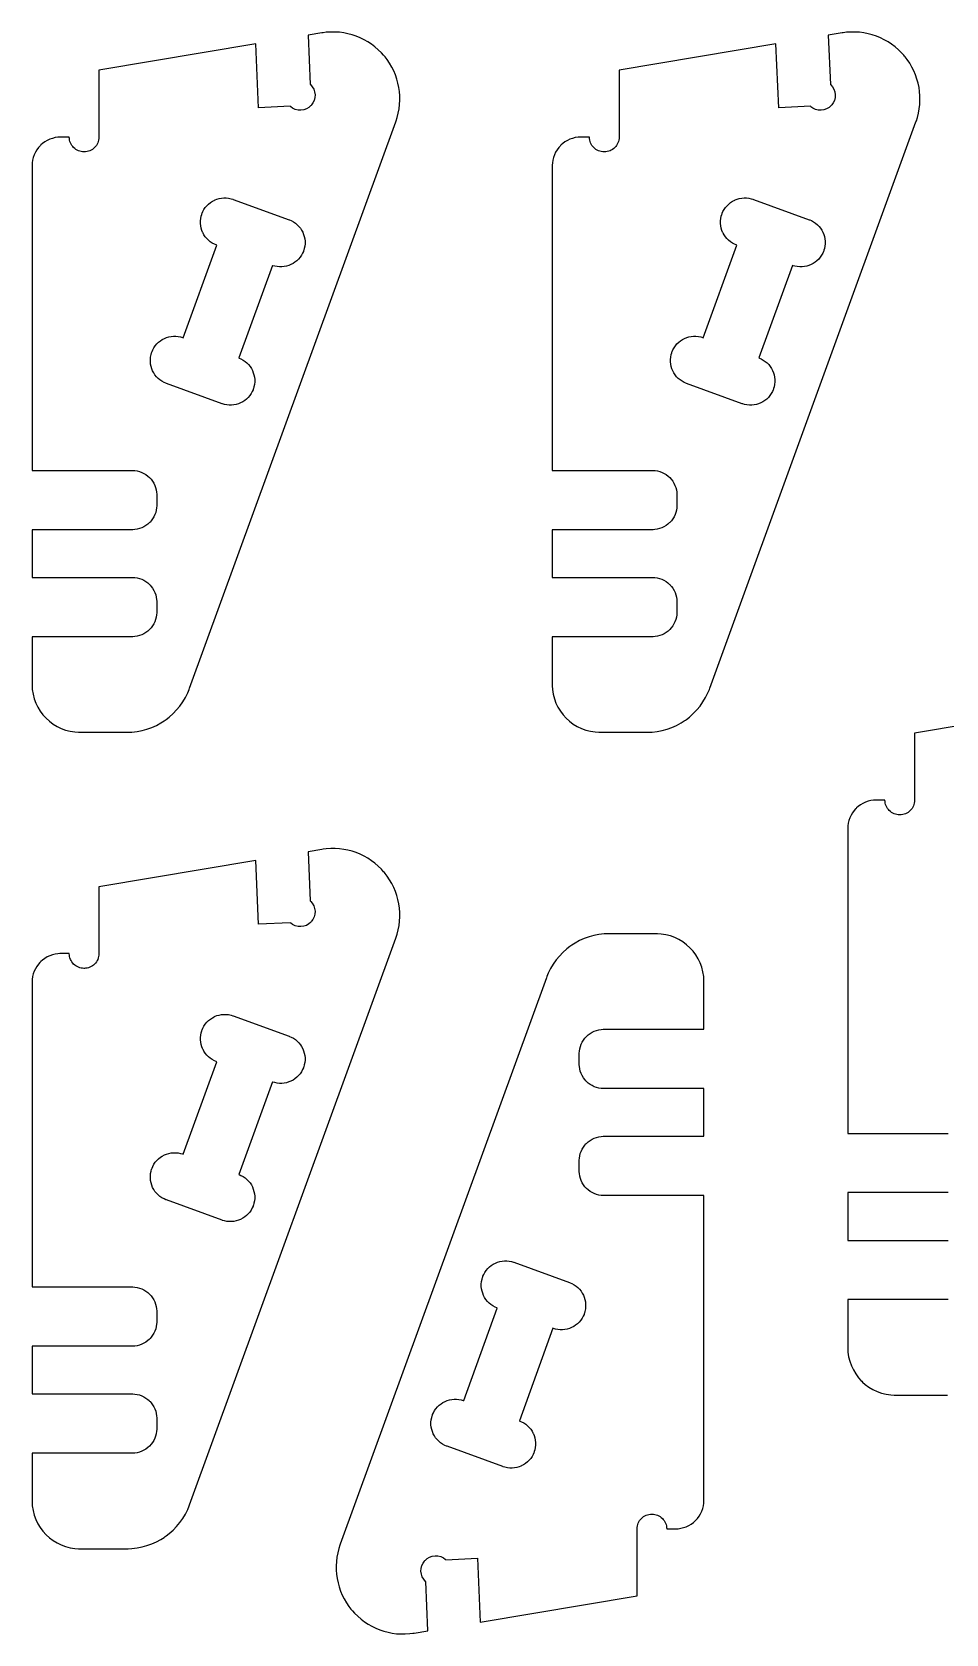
# Model space of a CAD drawing. Extents: x 0 to 371, y 0 to 268.
# Drawn here: x 0 to 95.7, y 99 to 266.6 of the extents above; entities that cross this region are included whole.
import ezdxf

# ---------------------------------------------------------------- set-up
doc = ezdxf.new("R2010")
doc.units = 0
doc.layers.get('0').update_dxf_attribs({"linetype": 'CONTINUOUS'})

msp = doc.modelspace()

# ---------------------------------------------------------------- linework, layer by layer
at = {"color": 0}
for points in [[(38.0721, 257.257), (38.1118, 257.367), (38.2164, 257.699), (38.3304, 258.146), (38.4143, 258.596), (38.4682, 259.049), (38.4925, 259.501), (38.4875, 259.954), (38.4533, 260.406), (38.3903, 260.851), (38.2986, 261.294), (38.1785, 261.729), (38.0303, 262.157), (37.8542, 262.575), (37.6503, 262.983), (37.4192, 263.379), (37.161, 263.761), (36.95, 264.037), (36.8757, 264.128), (36.8015, 264.217), (36.5669, 264.475), (36.2385, 264.799), (35.8917, 265.097), (35.5279, 265.372), (35.1486, 265.621), (34.7553, 265.844), (34.3489, 266.043), (33.9311, 266.213), (33.5031, 266.357), (33.0664, 266.472), (32.6224, 266.56), (32.1722, 266.618), (31.7174, 266.647), (31.2593, 266.647), (30.7993, 266.617), (30.4532, 266.574), (30.3387, 266.556), (28.8849, 266.311), (29.1143, 261.16), (29.1719, 261.107), (29.3236, 260.925), (29.4774, 260.662), (29.5751, 260.379), (29.6167, 260.085), (29.6015, 259.787), (29.5293, 259.497), (29.3996, 259.221), (29.2646, 259.026), (29.2119, 258.969), (29.1592, 258.911), (28.9778, 258.76), (28.7147, 258.607), (28.4317, 258.508), (28.1372, 258.467), (27.8401, 258.482), (27.5494, 258.554), (27.2737, 258.685), (27.0796, 258.819), (27.0221, 258.872), (23.7174, 258.725), (23.4201, 265.397), (7, 262.65), (7, 255.65), (7, 255.61), (6.99197, 255.49), (6.96847, 255.338), (6.93028, 255.189), (6.87815, 255.046), (6.81288, 254.911), (6.73525, 254.783), (6.64606, 254.664), (6.54601, 254.553), (6.43593, 254.453), (6.31663, 254.364), (6.18881, 254.286), (6.05333, 254.221), (5.91092, 254.169), (5.76237, 254.131), (5.60846, 254.107), (5.48964, 254.1), (5.45003, 254.1), (5.41037, 254.1), (5.2915, 254.107), (5.13764, 254.131), (4.9891, 254.169), (4.84668, 254.221), (4.71115, 254.286), (4.58339, 254.364), (4.46403, 254.453), (4.35394, 254.553), (4.2539, 254.664), (4.16471, 254.783), (4.08708, 254.911), (4.02181, 255.046), (3.96967, 255.189), (3.93147, 255.338), (3.90799, 255.49), (3.90001, 255.61), (3.90001, 255.65), (3, 255.65), (2.92583, 255.65), (2.70344, 255.635), (2.412, 255.592), (2.1275, 255.519), (1.85194, 255.421), (1.58729, 255.296), (1.33556, 255.146), (1.09869, 254.969), (0.9311, 254.824), (0.87869, 254.771), (0.82628, 254.718), (0.67936, 254.551), (0.50401, 254.314), (0.35341, 254.063), (0.22835, 253.797), (0.12967, 253.522), (0.05816, 253.237), (0.01465, 252.946), (0, 252.724), (0, 252.65), (0, 220.758), (10.5, 220.758), (10.5652, 220.758), (10.7607, 220.744), (11.0139, 220.707), (11.2583, 220.643), (11.4926, 220.558), (11.7155, 220.45), (11.9257, 220.322), (12.122, 220.176), (12.3031, 220.011), (12.4677, 219.831), (12.6145, 219.633), (12.7422, 219.424), (12.8496, 219.2), (12.9353, 218.967), (12.9982, 218.722), (13.0368, 218.469), (13.05, 218.274), (13.05, 218.208), (13.05, 217.108), (13.05, 217.044), (13.0375, 216.856), (13.0005, 216.608), (12.9398, 216.367), (12.8559, 216.132), (12.7496, 215.907), (12.6215, 215.693), (12.4725, 215.492), (12.3477, 215.35), (12.3031, 215.306), (12.2586, 215.261), (12.116, 215.136), (11.9147, 214.986), (11.7007, 214.858), (11.4759, 214.753), (11.2416, 214.668), (10.9998, 214.607), (10.752, 214.571), (10.563, 214.558), (10.5, 214.558), (0, 214.558), (0, 209.558), (10.5, 209.558), (10.563, 209.558), (10.752, 209.546), (10.9998, 209.508), (11.2416, 209.447), (11.4759, 209.364), (11.7007, 209.258), (11.9147, 209.129), (12.116, 208.981), (12.2585, 208.856), (12.3031, 208.811), (12.3477, 208.767), (12.4725, 208.624), (12.6215, 208.422), (12.7496, 208.208), (12.8559, 207.983), (12.9398, 207.75), (13.0005, 207.508), (13.0375, 207.26), (13.05, 207.071), (13.05, 207.008), (13.05, 205.908), (13.05, 205.843), (13.0368, 205.647), (12.9982, 205.394), (12.9353, 205.15), (12.8496, 204.915), (12.7422, 204.693), (12.6145, 204.482), (12.4677, 204.286), (12.3031, 204.106), (12.122, 203.94), (11.9257, 203.793), (11.7155, 203.665), (11.4926, 203.558), (11.2583, 203.472), (11.0139, 203.41), (10.7607, 203.371), (10.5652, 203.358), (10.5, 203.358), (0, 203.358), (0, 198.358), (0, 198.231), (0.02577, 197.847), (0.10156, 197.35), (0.22477, 196.871), (0.3929, 196.413), (0.60346, 195.975), (0.8539, 195.563), (1.14176, 195.178), (1.46446, 194.822), (1.8195, 194.5), (2.20443, 194.212), (2.61669, 193.961), (3.05376, 193.751), (3.51313, 193.583), (3.99229, 193.46), (4.48876, 193.383), (4.87218, 193.358), (5, 193.358), (9.91889, 193.358), (10.0531, 193.358), (10.4556, 193.379), (10.9869, 193.44), (11.5104, 193.542), (12.0239, 193.682), (12.5253, 193.861), (13.0123, 194.079), (13.4826, 194.333), (13.8242, 194.547), (13.9342, 194.624), (14.044, 194.701), (14.3619, 194.949), (14.7619, 195.304), (15.1326, 195.688), (15.4726, 196.097), (15.7804, 196.532), (16.0547, 196.989), (16.294, 197.467), (16.4511, 197.839), (16.4969, 197.964), (38.0721, 257.257)], [(92.5129, 257.257), (92.5526, 257.367), (92.6572, 257.699), (92.7712, 258.146), (92.8551, 258.596), (92.909, 259.049), (92.9333, 259.501), (92.9283, 259.954), (92.8942, 260.406), (92.8311, 260.851), (92.7393, 261.294), (92.6193, 261.729), (92.471, 262.157), (92.2949, 262.575), (92.0911, 262.983), (91.86, 263.379), (91.6017, 263.761), (91.3908, 264.037), (91.3165, 264.128), (91.2424, 264.217), (91.0076, 264.475), (90.6793, 264.799), (90.3325, 265.097), (89.9688, 265.372), (89.5894, 265.621), (89.196, 265.844), (88.7897, 266.043), (88.3718, 266.213), (87.9439, 266.357), (87.5072, 266.472), (87.0632, 266.56), (86.6131, 266.618), (86.1582, 266.647), (85.7001, 266.647), (85.2401, 266.617), (84.894, 266.574), (84.7796, 266.556), (83.3257, 266.311), (83.5551, 261.16), (83.6128, 261.107), (83.7644, 260.925), (83.9182, 260.662), (84.016, 260.379), (84.0575, 260.085), (84.0424, 259.787), (83.97, 259.497), (83.8403, 259.221), (83.7054, 259.026), (83.6528, 258.969), (83.6, 258.911), (83.4186, 258.76), (83.1556, 258.607), (82.8725, 258.508), (82.5779, 258.467), (82.281, 258.482), (81.9903, 258.554), (81.7146, 258.685), (81.5204, 258.819), (81.4629, 258.872), (78.1582, 258.725), (77.861, 265.397), (61.4408, 262.65), (61.4408, 255.65), (61.4408, 255.61), (61.4328, 255.49), (61.4093, 255.338), (61.3711, 255.189), (61.3189, 255.046), (61.2538, 254.911), (61.1761, 254.783), (61.0868, 254.664), (60.9868, 254.553), (60.8768, 254.453), (60.7575, 254.364), (60.6296, 254.286), (60.4942, 254.221), (60.3517, 254.169), (60.2032, 254.131), (60.0493, 254.107), (59.9304, 254.1), (59.8908, 254.1), (59.8513, 254.1), (59.7324, 254.107), (59.5785, 254.131), (59.4299, 254.169), (59.2875, 254.221), (59.1519, 254.286), (59.0242, 254.364), (58.9049, 254.453), (58.7947, 254.553), (58.6947, 254.664), (58.6056, 254.783), (58.5279, 254.911), (58.4626, 255.046), (58.4104, 255.189), (58.3722, 255.338), (58.3487, 255.49), (58.3408, 255.61), (58.3408, 255.65), (57.4408, 255.65), (57.3667, 255.65), (57.1443, 255.635), (56.8528, 255.592), (56.5683, 255.519), (56.2928, 255.421), (56.0281, 255.296), (55.7764, 255.146), (55.5394, 254.969), (55.3719, 254.824), (55.3194, 254.771), (55.2671, 254.718), (55.1201, 254.551), (54.9449, 254.314), (54.7942, 254.063), (54.6692, 253.797), (54.5704, 253.522), (54.499, 253.237), (54.4554, 252.946), (54.4408, 252.724), (54.4408, 252.65), (54.4408, 220.758), (64.9408, 220.758), (65.006, 220.758), (65.2015, 220.744), (65.4547, 220.707), (65.6992, 220.643), (65.9333, 220.558), (66.1563, 220.45), (66.3665, 220.322), (66.5628, 220.176), (66.7439, 220.011), (66.9085, 219.831), (67.0553, 219.633), (67.1831, 219.424), (67.2904, 219.2), (67.3761, 218.967), (67.439, 218.722), (67.4776, 218.469), (67.4908, 218.274), (67.4908, 218.208), (67.4908, 217.108), (67.4908, 217.044), (67.4783, 216.856), (67.4414, 216.608), (67.3806, 216.367), (67.2967, 216.132), (67.1904, 215.907), (67.0624, 215.693), (66.9133, 215.492), (66.7885, 215.35), (66.744, 215.306), (66.6994, 215.261), (66.5569, 215.136), (66.3556, 214.986), (66.1417, 214.858), (65.9167, 214.753), (65.6825, 214.668), (65.4406, 214.607), (65.1928, 214.571), (65.0038, 214.558), (64.9408, 214.558), (54.4408, 214.558), (54.4408, 209.558), (64.9408, 209.558), (65.0038, 209.558), (65.1928, 209.546), (65.4406, 209.508), (65.6825, 209.447), (65.9167, 209.364), (66.1417, 209.258), (66.3556, 209.129), (66.5569, 208.981), (66.6994, 208.856), (66.744, 208.811), (66.7885, 208.767), (66.9133, 208.624), (67.0624, 208.422), (67.1904, 208.208), (67.2967, 207.983), (67.3806, 207.75), (67.4414, 207.508), (67.4783, 207.26), (67.4908, 207.071), (67.4908, 207.008), (67.4908, 205.908), (67.4908, 205.843), (67.4776, 205.647), (67.439, 205.394), (67.3761, 205.15), (67.2904, 204.915), (67.1831, 204.693), (67.0553, 204.482), (66.9085, 204.286), (66.7439, 204.106), (66.5628, 203.94), (66.3665, 203.793), (66.1563, 203.665), (65.9333, 203.558), (65.6992, 203.472), (65.4547, 203.41), (65.2015, 203.371), (65.006, 203.358), (64.9408, 203.358), (54.4408, 203.358), (54.4408, 198.358), (54.4408, 198.231), (54.4665, 197.847), (54.5424, 197.35), (54.6656, 196.871), (54.8338, 196.413), (55.0443, 195.975), (55.2947, 195.563), (55.5826, 195.178), (55.9053, 194.822), (56.2603, 194.5), (56.6453, 194.212), (57.0575, 193.961), (57.4946, 193.751), (57.9539, 193.583), (58.4331, 193.46), (58.9296, 193.383), (59.3131, 193.358), (59.4408, 193.358), (64.3597, 193.358), (64.4939, 193.358), (64.8964, 193.379), (65.4276, 193.44), (65.9511, 193.542), (66.4647, 193.682), (66.9661, 193.861), (67.4532, 194.079), (67.9235, 194.333), (68.2651, 194.547), (68.375, 194.624), (68.4849, 194.701), (68.8028, 194.949), (69.2028, 195.304), (69.5735, 195.688), (69.9135, 196.097), (70.2213, 196.532), (70.4956, 196.989), (70.7349, 197.467), (70.8918, 197.839), (70.9378, 197.964), (92.5129, 257.257)], [(25.15, 242.217), (21.6279, 232.537), (21.6892, 232.515), (21.8685, 232.435), (22.0932, 232.313), (22.3012, 232.169), (22.4921, 232.01), (22.6649, 231.832), (22.8187, 231.64), (22.9531, 231.435), (23.0669, 231.218), (23.1597, 230.992), (23.2306, 230.757), (23.2786, 230.517), (23.3033, 230.269), (23.3039, 230.021), (23.2793, 229.769), (23.229, 229.518), (23.1746, 229.331), (23.1522, 229.268), (23.13, 229.207), (23.0507, 229.028), (22.9278, 228.803), (22.7853, 228.596), (22.6246, 228.404), (22.4474, 228.232), (22.2554, 228.078), (22.0504, 227.943), (21.8339, 227.829), (21.6074, 227.737), (21.3728, 227.667), (21.1314, 227.618), (20.8853, 227.593), (20.6358, 227.593), (20.3847, 227.617), (20.1335, 227.668), (19.9453, 227.722), (19.884, 227.744), (14.0578, 229.864), (13.9965, 229.886), (13.8172, 229.965), (13.5925, 230.089), (13.3843, 230.232), (13.1935, 230.392), (13.0207, 230.569), (12.8669, 230.761), (12.7326, 230.967), (12.6187, 231.183), (12.5259, 231.41), (12.4551, 231.644), (12.407, 231.885), (12.3823, 232.132), (12.3818, 232.381), (12.4064, 232.632), (12.4566, 232.883), (12.5111, 233.071), (12.5334, 233.132), (12.5557, 233.194), (12.6349, 233.374), (12.7578, 233.597), (12.9004, 233.806), (13.0611, 233.997), (13.2382, 234.169), (13.4301, 234.324), (13.6352, 234.458), (13.8518, 234.572), (14.0782, 234.664), (14.3129, 234.735), (14.5542, 234.783), (14.8004, 234.808), (15.0499, 234.808), (15.301, 234.783), (15.5521, 234.733), (15.7403, 234.679), (15.8017, 234.657), (19.3238, 244.336), (19.2639, 244.357), (19.0888, 244.433), (18.8663, 244.551), (18.6575, 244.69), (18.4638, 244.849), (18.2865, 245.025), (18.1271, 245.218), (17.9868, 245.428), (17.8942, 245.594), (17.8671, 245.651), (17.84, 245.71), (17.7703, 245.886), (17.6976, 246.128), (17.6494, 246.374), (17.6257, 246.624), (17.6265, 246.874), (17.6518, 247.124), (17.7019, 247.369), (17.755, 247.553), (17.7768, 247.612), (17.7983, 247.672), (17.8753, 247.847), (17.9957, 248.068), (18.1367, 248.275), (18.2969, 248.468), (18.4751, 248.643), (18.6703, 248.801), (18.881, 248.939), (19.0485, 249.031), (19.1061, 249.057), (19.1636, 249.083), (19.3417, 249.151), (19.5836, 249.222), (19.8303, 249.268), (20.0796, 249.289), (20.3299, 249.286), (20.5792, 249.258), (20.8257, 249.206), (21.0082, 249.151), (21.0675, 249.129), (26.8939, 247.008), (26.955, 246.986), (27.1343, 246.907), (27.359, 246.785), (27.5672, 246.642), (27.7581, 246.481), (27.9308, 246.304), (28.0847, 246.112), (28.219, 245.907), (28.3328, 245.69), (28.4256, 245.464), (28.4964, 245.229), (28.5446, 244.987), (28.5692, 244.742), (28.5697, 244.492), (28.5451, 244.242), (28.495, 243.99), (28.4404, 243.801), (28.4182, 243.74), (28.3958, 243.679), (28.3167, 243.5), (28.1937, 243.275), (28.0511, 243.067), (27.8904, 242.876), (27.7133, 242.703), (27.5214, 242.55), (27.3163, 242.415), (27.0997, 242.301), (26.8733, 242.208), (26.6386, 242.138), (26.3974, 242.09), (26.1513, 242.065), (25.9017, 242.064), (25.6506, 242.089), (25.3994, 242.139), (25.2111, 242.193), (25.15, 242.217)], [(79.5908, 242.217), (76.0688, 232.537), (76.13, 232.515), (76.3093, 232.435), (76.534, 232.313), (76.7421, 232.169), (76.9329, 232.01), (77.1057, 231.832), (77.2596, 231.64), (77.3939, 231.435), (77.5078, 231.218), (77.6006, 230.992), (77.6714, 230.757), (77.7194, 230.517), (77.7442, 230.269), (77.7446, 230.021), (77.7201, 229.769), (77.6699, 229.518), (77.6153, 229.331), (77.5931, 229.268), (77.5708, 229.207), (77.4915, 229.028), (77.3686, 228.803), (77.2261, 228.596), (77.0654, 228.404), (76.8882, 228.232), (76.6962, 228.078), (76.4913, 227.943), (76.2746, 227.829), (76.0482, 227.737), (75.8135, 227.667), (75.5722, 227.618), (75.3261, 227.593), (75.0767, 227.593), (74.8254, 227.617), (74.5743, 227.668), (74.3861, 227.722), (74.3249, 227.744), (68.4986, 229.864), (68.4372, 229.886), (68.2581, 229.965), (68.0333, 230.089), (67.8251, 230.232), (67.6343, 230.392), (67.4615, 230.569), (67.3076, 230.761), (67.1733, 230.967), (67.0596, 231.183), (66.9668, 231.41), (66.896, 231.644), (66.8478, 231.885), (66.8232, 232.132), (66.8226, 232.381), (66.8472, 232.632), (66.8974, 232.883), (66.9519, 233.071), (66.9742, 233.132), (66.9965, 233.194), (67.0757, 233.374), (67.1986, 233.597), (67.3412, 233.806), (67.5019, 233.997), (67.679, 234.169), (67.871, 234.324), (68.0761, 234.458), (68.2926, 234.572), (68.5192, 234.664), (68.7538, 234.735), (68.995, 234.783), (69.2411, 234.808), (69.4907, 234.808), (69.7418, 234.783), (69.9929, 234.733), (70.1812, 234.679), (70.2425, 234.657), (73.7646, 244.336), (73.7047, 244.357), (73.5296, 244.433), (73.3071, 244.551), (73.0983, 244.69), (72.9046, 244.849), (72.7272, 245.025), (72.5679, 245.218), (72.4276, 245.428), (72.335, 245.594), (72.3079, 245.651), (72.2808, 245.71), (72.2111, 245.886), (72.1385, 246.128), (72.0903, 246.374), (72.0665, 246.624), (72.0672, 246.874), (72.0926, 247.124), (72.1426, 247.369), (72.1958, 247.553), (72.2175, 247.612), (72.2392, 247.672), (72.3161, 247.847), (72.4365, 248.068), (72.5774, 248.275), (72.7376, 248.468), (72.916, 248.643), (73.1111, 248.801), (73.3218, 248.939), (73.4893, 249.031), (73.5469, 249.057), (73.6044, 249.083), (73.7825, 249.151), (74.0244, 249.222), (74.2711, 249.268), (74.5204, 249.289), (74.7707, 249.286), (75.02, 249.258), (75.2664, 249.206), (75.4489, 249.151), (75.5083, 249.129), (81.3346, 247.008), (81.3958, 246.986), (81.5751, 246.907), (81.7999, 246.785), (82.0079, 246.642), (82.1989, 246.481), (82.3715, 246.304), (82.5256, 246.112), (82.6597, 245.907), (82.7736, 245.69), (82.8664, 245.464), (82.9372, 245.229), (82.9854, 244.987), (83.01, 244.742), (83.0106, 244.492), (82.986, 244.242), (82.9358, 243.99), (82.8813, 243.801), (82.859, 243.74), (82.8367, 243.679), (82.7575, 243.5), (82.6346, 243.275), (82.4919, 243.067), (82.3313, 242.876), (82.1542, 242.703), (81.9622, 242.55), (81.7571, 242.415), (81.5406, 242.301), (81.314, 242.208), (81.0794, 242.138), (80.8382, 242.09), (80.5921, 242.065), (80.3425, 242.064), (80.0914, 242.089), (79.8403, 242.139), (79.6519, 242.193), (79.5908, 242.217)], [(38.0721, 171.797), (38.1118, 171.907), (38.2164, 172.239), (38.3304, 172.686), (38.4143, 173.136), (38.4682, 173.589), (38.4925, 174.042), (38.4875, 174.494), (38.4533, 174.944), (38.3903, 175.392), (38.2986, 175.833), (38.1785, 176.269), (38.0303, 176.697), (37.8542, 177.115), (37.6503, 177.522), (37.4192, 177.918), (37.161, 178.3), (36.95, 178.578), (36.8757, 178.667), (36.8015, 178.757), (36.5669, 179.014), (36.2385, 179.337), (35.8917, 179.638), (35.5279, 179.913), (35.1486, 180.161), (34.7553, 180.385), (34.3489, 180.582), (33.9311, 180.753), (33.5031, 180.896), (33.0664, 181.013), (32.6224, 181.1), (32.1722, 181.158), (31.7174, 181.188), (31.2593, 181.188), (30.7993, 181.157), (30.4532, 181.114), (30.3387, 181.094), (28.8849, 180.851), (29.1143, 175.699), (29.1719, 175.646), (29.3236, 175.465), (29.4774, 175.201), (29.5751, 174.918), (29.6167, 174.624), (29.6015, 174.328), (29.5293, 174.036), (29.3996, 173.761), (29.2646, 173.567), (29.2119, 173.51), (29.1592, 173.451), (28.9778, 173.3), (28.7147, 173.146), (28.4317, 173.049), (28.1372, 173.007), (27.8401, 173.022), (27.5494, 173.094), (27.2737, 173.224), (27.0796, 173.358), (27.0221, 173.411), (23.7174, 173.264), (23.4201, 179.938), (7, 177.189), (7, 170.189), (7, 170.15), (6.99197, 170.031), (6.96847, 169.876), (6.93028, 169.728), (6.87815, 169.586), (6.81288, 169.45), (6.73525, 169.322), (6.64606, 169.203), (6.54601, 169.093), (6.43593, 168.993), (6.31663, 168.904), (6.18881, 168.826), (6.05333, 168.761), (5.91092, 168.708), (5.76237, 168.671), (5.60846, 168.647), (5.48964, 168.639), (5.45003, 168.639), (5.41037, 168.639), (5.2915, 168.647), (5.13764, 168.671), (4.9891, 168.708), (4.84668, 168.761), (4.71115, 168.826), (4.58339, 168.904), (4.46403, 168.993), (4.35394, 169.093), (4.2539, 169.203), (4.16471, 169.322), (4.08708, 169.45), (4.02181, 169.586), (3.96967, 169.728), (3.93147, 169.876), (3.90799, 170.031), (3.90001, 170.15), (3.90001, 170.189), (3, 170.189), (2.92583, 170.189), (2.70344, 170.175), (2.412, 170.131), (2.1275, 170.06), (1.85194, 169.961), (1.58729, 169.836), (1.33556, 169.685), (1.09869, 169.51), (0.9311, 169.362), (0.87869, 169.311), (0.82628, 169.258), (0.67936, 169.09), (0.50401, 168.854), (0.35341, 168.601), (0.22835, 168.337), (0.12967, 168.061), (0.05816, 167.778), (0.01465, 167.486), (0, 167.264), (0, 167.189), (0, 135.298), (10.5, 135.298), (10.5652, 135.298), (10.7607, 135.285), (11.0139, 135.246), (11.2583, 135.183), (11.4926, 135.098), (11.7155, 134.99), (11.9257, 134.862), (12.122, 134.716), (12.3031, 134.551), (12.4677, 134.37), (12.6145, 134.174), (12.7422, 133.963), (12.8496, 133.741), (12.9353, 133.506), (12.9982, 133.262), (13.0368, 133.009), (13.05, 132.813), (13.05, 132.748), (13.05, 131.648), (13.05, 131.585), (13.0375, 131.396), (13.0005, 131.148), (12.9398, 130.906), (12.8559, 130.672), (12.7496, 130.447), (12.6215, 130.233), (12.4725, 130.032), (12.3477, 129.889), (12.3031, 129.845), (12.2586, 129.8), (12.116, 129.675), (11.9147, 129.526), (11.7007, 129.398), (11.4759, 129.292), (11.2416, 129.208), (10.9998, 129.147), (10.752, 129.11), (10.563, 129.098), (10.5, 129.098), (0, 129.098), (0, 124.098), (10.5, 124.098), (10.563, 124.098), (10.752, 124.086), (10.9998, 124.048), (11.2416, 123.988), (11.4759, 123.904), (11.7007, 123.797), (11.9147, 123.67), (12.116, 123.521), (12.2585, 123.396), (12.3031, 123.351), (12.3477, 123.307), (12.4725, 123.164), (12.6215, 122.963), (12.7496, 122.749), (12.8559, 122.524), (12.9398, 122.29), (13.0005, 122.048), (13.0375, 121.8), (13.05, 121.611), (13.05, 121.548), (13.05, 120.448), (13.05, 120.383), (13.0368, 120.187), (12.9982, 119.934), (12.9353, 119.69), (12.8496, 119.455), (12.7422, 119.233), (12.6145, 119.022), (12.4677, 118.826), (12.3031, 118.645), (12.122, 118.48), (11.9257, 118.333), (11.7155, 118.206), (11.4926, 118.098), (11.2583, 118.013), (11.0139, 117.95), (10.7607, 117.911), (10.5652, 117.898), (10.5, 117.898), (0, 117.898), (0, 112.898), (0, 112.77), (0.02577, 112.387), (0.10156, 111.89), (0.22477, 111.411), (0.3929, 110.952), (0.60346, 110.515), (0.8539, 110.102), (1.14176, 109.718), (1.46446, 109.362), (1.8195, 109.04), (2.20443, 108.752), (2.61669, 108.501), (3.05376, 108.291), (3.51313, 108.123), (3.99229, 107.999), (4.48876, 107.924), (4.87218, 107.898), (5, 107.898), (9.91889, 107.898), (10.0531, 107.898), (10.4556, 107.918), (10.9869, 107.98), (11.5104, 108.081), (12.0239, 108.222), (12.5253, 108.401), (13.0123, 108.619), (13.4826, 108.873), (13.8242, 109.087), (13.9342, 109.164), (14.044, 109.241), (14.3619, 109.489), (14.7619, 109.844), (15.1326, 110.227), (15.4726, 110.637), (15.7804, 111.071), (16.0547, 111.529), (16.294, 112.007), (16.4511, 112.378), (16.4969, 112.504), (38.0721, 171.797)], [(32.2529, 108.365), (32.2133, 108.256), (32.1086, 107.923), (31.9946, 107.476), (31.9107, 107.026), (31.8568, 106.574), (31.8325, 106.12), (31.8375, 105.668), (31.8717, 105.217), (31.9347, 104.77), (32.0265, 104.328), (32.1465, 103.893), (32.2949, 103.465), (32.471, 103.047), (32.6747, 102.639), (32.9058, 102.244), (33.1642, 101.862), (33.375, 101.584), (33.4493, 101.495), (33.5236, 101.406), (33.7582, 101.148), (34.0865, 100.824), (34.4333, 100.525), (34.7971, 100.25), (35.1764, 100.001), (35.5699, 99.7772), (35.9763, 99.5799), (36.394, 99.4092), (36.8219, 99.2658), (37.2586, 99.15), (37.7026, 99.0626), (38.1528, 99.004), (38.6076, 98.9747), (39.0657, 98.9751), (39.5257, 99.0057), (39.8718, 99.0481), (39.9864, 99.0672), (41.4403, 99.3106), (41.2107, 104.463), (41.1531, 104.516), (41.0015, 104.697), (40.8478, 104.96), (40.7499, 105.243), (40.7083, 105.538), (40.7235, 105.835), (40.7958, 106.126), (40.9256, 106.401), (41.0604, 106.595), (41.1132, 106.653), (41.1658, 106.711), (41.3472, 106.862), (41.6103, 107.016), (41.8933, 107.114), (42.1879, 107.155), (42.4849, 107.14), (42.7756, 107.068), (43.0512, 106.938), (43.2453, 106.803), (43.3031, 106.751), (46.6076, 106.898), (46.905, 100.225), (63.3251, 102.973), (63.3251, 109.973), (63.3251, 110.012), (63.3331, 110.131), (63.3565, 110.285), (63.3947, 110.434), (63.4469, 110.576), (63.5122, 110.712), (63.5897, 110.839), (63.679, 110.959), (63.779, 111.069), (63.8892, 111.169), (64.0085, 111.258), (64.1363, 111.336), (64.2717, 111.401), (64.4142, 111.453), (64.5626, 111.491), (64.7165, 111.515), (64.8354, 111.523), (64.875, 111.523), (64.9147, 111.523), (65.0335, 111.515), (65.1874, 111.491), (65.336, 111.453), (65.4783, 111.401), (65.6139, 111.336), (65.7417, 111.258), (65.861, 111.169), (65.9711, 111.069), (66.0711, 110.959), (66.1603, 110.839), (66.2379, 110.712), (66.3032, 110.576), (66.3554, 110.434), (66.3936, 110.285), (66.4171, 110.131), (66.4251, 110.012), (66.4251, 109.973), (67.3251, 109.973), (67.3992, 109.973), (67.6215, 109.988), (67.9131, 110.031), (68.1975, 110.102), (68.4731, 110.201), (68.7378, 110.326), (68.9894, 110.477), (69.2264, 110.652), (69.394, 110.799), (69.4464, 110.852), (69.4988, 110.904), (69.6457, 111.072), (69.821, 111.308), (69.9717, 111.56), (70.0967, 111.825), (70.1954, 112.1), (70.2668, 112.385), (70.3104, 112.676), (70.3251, 112.899), (70.3251, 112.973), (70.3251, 144.864), (59.8251, 144.864), (59.7599, 144.864), (59.5643, 144.878), (59.3111, 144.915), (59.0667, 144.979), (58.8325, 145.064), (58.6096, 145.172), (58.3993, 145.3), (58.2031, 145.446), (58.0219, 145.611), (57.8574, 145.792), (57.7106, 145.989), (57.5828, 146.199), (57.4754, 146.422), (57.3897, 146.656), (57.3268, 146.9), (57.2882, 147.154), (57.275, 147.349), (57.275, 147.414), (57.275, 148.514), (57.275, 148.578), (57.2875, 148.767), (57.3244, 149.014), (57.3853, 149.256), (57.4692, 149.49), (57.5754, 149.715), (57.7035, 149.929), (57.8525, 150.131), (57.9774, 150.272), (58.0219, 150.317), (58.0665, 150.362), (58.209, 150.486), (58.4103, 150.636), (58.6243, 150.764), (58.8492, 150.869), (59.0835, 150.954), (59.3253, 151.015), (59.5731, 151.051), (59.7621, 151.064), (59.8251, 151.064), (70.3251, 151.064), (70.3251, 156.064), (59.8251, 156.064), (59.7621, 156.064), (59.5731, 156.076), (59.3253, 156.114), (59.0835, 156.175), (58.8492, 156.258), (58.6243, 156.365), (58.4103, 156.493), (58.209, 156.642), (58.0665, 156.767), (58.0219, 156.811), (57.9774, 156.856), (57.8525, 156.999), (57.7035, 157.2), (57.5754, 157.414), (57.4692, 157.639), (57.3853, 157.872), (57.3244, 158.114), (57.2875, 158.362), (57.275, 158.551), (57.275, 158.614), (57.275, 159.714), (57.275, 159.779), (57.2882, 159.975), (57.3268, 160.228), (57.3897, 160.472), (57.4754, 160.707), (57.5828, 160.929), (57.7106, 161.14), (57.8574, 161.336), (58.0219, 161.517), (58.2031, 161.682), (58.3993, 161.829), (58.6096, 161.957), (58.8325, 162.064), (59.0667, 162.15), (59.3111, 162.212), (59.5643, 162.251), (59.7599, 162.264), (59.8251, 162.264), (70.3251, 162.264), (70.3251, 167.264), (70.3251, 167.392), (70.2993, 167.775), (70.2235, 168.272), (70.1003, 168.751), (69.9321, 169.211), (69.7215, 169.647), (69.4711, 170.06), (69.1833, 170.444), (68.8606, 170.8), (68.5056, 171.122), (68.1206, 171.41), (67.7083, 171.661), (67.2712, 171.871), (66.8119, 172.039), (66.3328, 172.163), (65.8362, 172.239), (65.4529, 172.264), (65.3251, 172.264), (60.4063, 172.264), (60.2719, 172.264), (59.8694, 172.243), (59.3382, 172.182), (58.8147, 172.081), (58.3011, 171.94), (57.7997, 171.761), (57.3128, 171.543), (56.8424, 171.289), (56.5008, 171.075), (56.391, 170.999), (56.281, 170.921), (55.9631, 170.674), (55.5631, 170.318), (55.1924, 169.935), (54.8525, 169.525), (54.5446, 169.09), (54.2703, 168.633), (54.031, 168.156), (53.874, 167.783), (53.8282, 167.658), (32.2529, 108.365)], [(25.15, 156.756), (21.6279, 147.076), (21.6892, 147.054), (21.8685, 146.975), (22.0932, 146.853), (22.3012, 146.71), (22.4921, 146.549), (22.6649, 146.372), (22.8187, 146.181), (22.9531, 145.975), (23.0669, 145.758), (23.1597, 145.532), (23.2306, 145.297), (23.2786, 145.056), (23.3033, 144.81), (23.3039, 144.56), (23.2793, 144.31), (23.229, 144.058), (23.1746, 143.869), (23.1522, 143.808), (23.13, 143.747), (23.0507, 143.568), (22.9278, 143.343), (22.7853, 143.135), (22.6246, 142.944), (22.4474, 142.772), (22.2554, 142.618), (22.0504, 142.483), (21.8339, 142.369), (21.6074, 142.276), (21.3728, 142.206), (21.1314, 142.158), (20.8853, 142.133), (20.6358, 142.133), (20.3847, 142.157), (20.1335, 142.207), (19.9453, 142.263), (19.884, 142.285), (14.0578, 144.404), (13.9965, 144.426), (13.8172, 144.506), (13.5925, 144.629), (13.3843, 144.771), (13.1935, 144.932), (13.0207, 145.11), (12.8669, 145.301), (12.7326, 145.506), (12.6187, 145.722), (12.5259, 145.949), (12.4551, 146.183), (12.407, 146.425), (12.3823, 146.671), (12.3818, 146.921), (12.4064, 147.172), (12.4566, 147.424), (12.5111, 147.611), (12.5334, 147.672), (12.5557, 147.733), (12.6349, 147.913), (12.7578, 148.138), (12.9004, 148.346), (13.0611, 148.536), (13.2382, 148.71), (13.4301, 148.864), (13.6352, 148.997), (13.8518, 149.111), (14.0782, 149.204), (14.3129, 149.275), (14.5542, 149.324), (14.8004, 149.347), (15.0499, 149.349), (15.301, 149.324), (15.5521, 149.274), (15.7403, 149.219), (15.8017, 149.197), (19.3238, 158.876), (19.2639, 158.897), (19.0888, 158.972), (18.8663, 159.09), (18.6575, 159.229), (18.4638, 159.389), (18.2865, 159.565), (18.1271, 159.758), (17.9868, 159.968), (17.8942, 160.135), (17.8671, 160.192), (17.84, 160.249), (17.7703, 160.426), (17.6976, 160.668), (17.6494, 160.914), (17.6257, 161.163), (17.6265, 161.414), (17.6518, 161.663), (17.7019, 161.91), (17.755, 162.093), (17.7768, 162.153), (17.7983, 162.212), (17.8753, 162.386), (17.9957, 162.608), (18.1367, 162.815), (18.2969, 163.007), (18.4751, 163.183), (18.6703, 163.34), (18.881, 163.479), (19.0485, 163.571), (19.1061, 163.597), (19.1636, 163.624), (19.3417, 163.692), (19.5836, 163.761), (19.8303, 163.807), (20.0796, 163.829), (20.3299, 163.826), (20.5792, 163.799), (20.8257, 163.746), (21.0082, 163.69), (21.0675, 163.668), (26.8939, 161.549), (26.955, 161.526), (27.1343, 161.447), (27.359, 161.324), (27.5672, 161.182), (27.7581, 161.021), (27.9308, 160.843), (28.0847, 160.651), (28.219, 160.447), (28.3328, 160.231), (28.4256, 160.004), (28.4964, 159.769), (28.5446, 159.528), (28.5692, 159.282), (28.5697, 159.032), (28.5451, 158.781), (28.495, 158.529), (28.4404, 158.342), (28.4182, 158.281), (28.3958, 158.219), (28.3167, 158.04), (28.1937, 157.815), (28.0511, 157.607), (27.8904, 157.417), (27.7133, 157.243), (27.5214, 157.089), (27.3163, 156.956), (27.0997, 156.842), (26.8733, 156.749), (26.6386, 156.678), (26.3974, 156.629), (26.1513, 156.604), (25.9017, 156.604), (25.6506, 156.629), (25.3994, 156.679), (25.2111, 156.733), (25.15, 156.756)], [(45.1751, 123.406), (48.6972, 133.085), (48.6358, 133.108), (48.4567, 133.187), (48.2319, 133.31), (48.0237, 133.452), (47.8329, 133.613), (47.6601, 133.79), (47.5062, 133.982), (47.3719, 134.187), (47.2581, 134.404), (47.1653, 134.63), (47.0944, 134.865), (47.0464, 135.106), (47.0217, 135.352), (47.0213, 135.602), (47.0457, 135.853), (47.096, 136.104), (47.1506, 136.292), (47.1728, 136.354), (47.195, 136.415), (47.2743, 136.594), (47.3972, 136.819), (47.5397, 137.027), (47.7004, 137.218), (47.8776, 137.391), (48.0696, 137.544), (48.2746, 137.679), (48.4913, 137.793), (48.7176, 137.885), (48.9524, 137.956), (49.1936, 138.004), (49.4397, 138.029), (49.6893, 138.03), (49.9404, 138.005), (50.1915, 137.955), (50.3797, 137.9), (50.441, 137.878), (56.2674, 135.758), (56.3285, 135.736), (56.5078, 135.656), (56.7325, 135.533), (56.9407, 135.391), (57.1315, 135.23), (57.3043, 135.053), (57.4582, 134.861), (57.5925, 134.656), (57.7064, 134.439), (57.7992, 134.213), (57.8699, 133.978), (57.9181, 133.737), (57.9428, 133.491), (57.9432, 133.242), (57.9186, 132.99), (57.8685, 132.739), (57.8139, 132.551), (57.7917, 132.49), (57.7693, 132.428), (57.6901, 132.249), (57.5672, 132.024), (57.4246, 131.816), (57.2639, 131.625), (57.0868, 131.453), (56.8949, 131.299), (56.6899, 131.165), (56.4732, 131.051), (56.2468, 130.958), (56.0121, 130.887), (55.7708, 130.839), (55.5247, 130.814), (55.2753, 130.814), (55.024, 130.838), (54.7729, 130.889), (54.5846, 130.943), (54.5235, 130.965), (51.0014, 121.286), (51.0611, 121.265), (51.2363, 121.19), (51.4588, 121.071), (51.6675, 120.932), (51.8613, 120.774), (52.0386, 120.597), (52.1979, 120.404), (52.3382, 120.194), (52.4308, 120.028), (52.4579, 119.97), (52.485, 119.913), (52.5547, 119.736), (52.6274, 119.494), (52.6756, 119.248), (52.6993, 118.999), (52.6986, 118.749), (52.6732, 118.499), (52.6232, 118.252), (52.57, 118.069), (52.5483, 118.01), (52.5267, 117.95), (52.4497, 117.776), (52.3293, 117.554), (52.1885, 117.347), (52.0282, 117.155), (51.8499, 116.979), (51.6547, 116.821), (51.444, 116.683), (51.2765, 116.592), (51.219, 116.565), (51.1614, 116.539), (50.9833, 116.471), (50.7414, 116.401), (50.4949, 116.355), (50.2454, 116.333), (49.9951, 116.336), (49.7458, 116.364), (49.4994, 116.417), (49.3169, 116.471), (49.2575, 116.494), (43.4313, 118.614), (43.37, 118.636), (43.1907, 118.715), (42.966, 118.838), (42.7579, 118.981), (42.5669, 119.141), (42.3943, 119.318), (42.2403, 119.51), (42.1061, 119.716), (41.9922, 119.932), (41.8994, 120.158), (41.8286, 120.393), (41.7806, 120.634), (41.7558, 120.881), (41.7553, 121.13), (41.7799, 121.381), (41.8301, 121.632), (41.8846, 121.821), (41.9069, 121.882), (41.9292, 121.943), (42.0085, 122.122), (42.1312, 122.347), (42.2739, 122.555), (42.4346, 122.746), (42.6117, 122.919), (42.8036, 123.073), (43.0087, 123.207), (43.2253, 123.321), (43.4518, 123.414), (43.6864, 123.484), (43.9276, 123.533), (44.1739, 123.557), (44.4233, 123.558), (44.6744, 123.533), (44.9256, 123.483), (45.1139, 123.428), (45.1751, 123.406)]]:
    msp.add_lwpolyline(points, close=True, dxfattribs=at)
for points in [[(108.79, 196.004), (92.3701, 193.257), (92.3701, 186.257), (92.3701, 186.218), (92.3621, 186.099), (92.3386, 185.944), (92.3004, 185.796), (92.2483, 185.654), (92.1831, 185.518), (92.1054, 185.39), (92.0161, 185.271), (91.9161, 185.161), (91.8061, 185.061), (91.6868, 184.972), (91.5589, 184.894), (91.4235, 184.829), (91.281, 184.776), (91.1325, 184.739), (90.9786, 184.715), (90.8597, 184.707), (90.8201, 184.707), (90.7806, 184.707), (90.6617, 184.715), (90.5078, 184.739), (90.3592, 184.776), (90.2168, 184.829), (90.0813, 184.894), (89.9535, 184.972), (89.8342, 185.061), (89.724, 185.161), (89.624, 185.271), (89.5349, 185.39), (89.4572, 185.518), (89.3919, 185.654), (89.3397, 185.796), (89.3015, 185.944), (89.2781, 186.099), (89.2701, 186.218), (89.2701, 186.257), (88.3701, 186.257), (88.296, 186.257), (88.0736, 186.243), (87.7821, 186.199), (87.4976, 186.128), (87.2221, 186.029), (86.9574, 185.904), (86.7057, 185.753), (86.4688, 185.578), (86.3012, 185.431), (86.2488, 185.378), (86.1964, 185.326), (86.0494, 185.158), (85.8742, 184.921), (85.7235, 184.669), (85.5985, 184.406), (85.4997, 184.129), (85.4283, 183.844), (85.3847, 183.554), (85.3701, 183.331), (85.3701, 183.257), (85.3701, 151.365), (95.8701, 151.365)], [(95.8701, 145.165), (85.3701, 145.165), (85.3701, 140.165), (95.8701, 140.165)], [(95.8701, 133.966), (85.3701, 133.966), (85.3701, 128.966), (85.3701, 128.842), (85.3946, 128.472), (85.4671, 127.986), (85.5863, 127.512), (85.7507, 127.052), (85.9592, 126.611), (86.2101, 126.192), (86.5025, 125.797), (86.7472, 125.517), (86.8346, 125.43), (86.9219, 125.343), (87.2014, 125.098), (87.5961, 124.806), (88.0157, 124.555), (88.4567, 124.346), (88.916, 124.182), (89.3901, 124.063), (89.876, 123.99), (90.2465, 123.966), (90.3701, 123.966), (95.289, 123.966), (95.4232, 123.966), (95.8257, 123.986)]]:
    msp.add_lwpolyline(points, dxfattribs=at)

doc.saveas('drawing.dxf')
